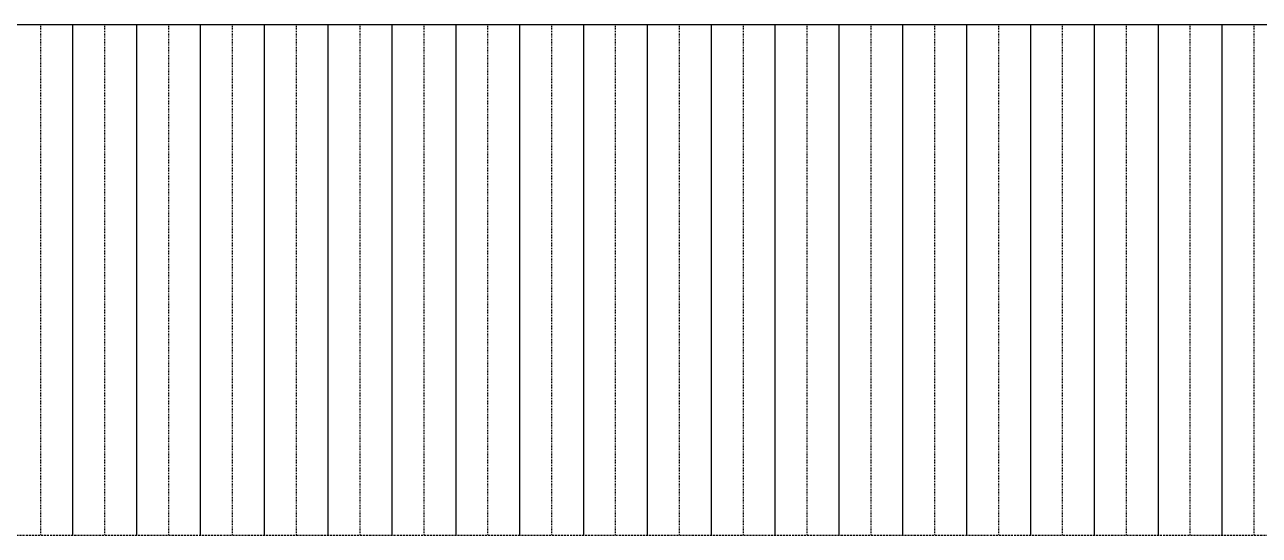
# Model space of a CAD drawing. Header units: millimetres. Extents: x 18078 to 182092, y 10648 to 75430.
# Drawn here: x 39942 to 41876, y 43481 to 44281 of the extents above; entities that cross this region are included whole.
import ezdxf

# ---------------------------------------------------------------- set-up
doc = ezdxf.new("R2010")
doc.units = ezdxf.units.MM
doc.linetypes.add('HIDDEN2', pattern=[4.7625, 3.175, -1.5875])
doc.linetypes.add('JIS_02_1.2', pattern=[2.5, 1.25, -1.25])
doc.layers.add('A-Anno-Scrn', color=8, linetype='Continuous', lineweight=25)

msp = doc.modelspace()

# ---------------------------------------------------------------- linework, layer by layer
msp.add_line((42767.3, 44281), (36967.3, 44281))
at = {"linetype": 'HIDDEN2'}
msp.add_line((36967.3, 43481, 300), (41967.3, 43481, 300), dxfattribs=at)
at = {"layer": 'A-Anno-Scrn', "color": 0, "linetype": 'JIS_02_1.2'}
for p, q in [((39967.3, 44281), (39967.3, 43481)), ((40067.3, 44281), (40067.3, 43481)), ((40167.3, 44281), (40167.3, 43481)), ((40267.3, 44281), (40267.3, 43481)), ((40367.3, 44281), (40367.3, 43481)), ((40467.3, 44281), (40467.3, 43481)), ((40567.3, 44281), (40567.3, 43481)), ((40667.3, 44281), (40667.3, 43481)), ((40767.3, 44281), (40767.3, 43481)), ((40867.3, 44281), (40867.3, 43481)), ((40967.3, 44281), (40967.3, 43481)), ((41067.3, 44281), (41067.3, 43481)), ((41167.3, 44281), (41167.3, 43481)), ((41267.3, 44281), (41267.3, 43481)), ((41367.3, 44281), (41367.3, 43481)), ((41467.3, 44281), (41467.3, 43481)), ((41567.3, 44281), (41567.3, 43481)), ((41667.3, 44281), (41667.3, 43481)), ((41767.3, 44281), (41767.3, 43481)), ((41867.3, 44281), (41867.3, 43481))]:
    msp.add_line(p, q, dxfattribs=at)
at = {"layer": 'A-Anno-Scrn', "color": 0}
for p, q in [((40017.3, 44281), (40017.3, 43481)), ((40117.3, 44281), (40117.3, 43481)), ((40217.3, 44281), (40217.3, 43481)), ((40317.3, 44281), (40317.3, 43481)), ((40417.3, 44281), (40417.3, 43481)), ((40517.3, 44281), (40517.3, 43481)), ((40617.3, 44281), (40617.3, 43481)), ((40717.3, 44281), (40717.3, 43481)), ((40817.3, 44281), (40817.3, 43481)), ((40817.3, 44281), (40817.3, 43481)), ((40917.3, 44281), (40917.3, 43481)), ((41017.3, 44281), (41017.3, 43481)), ((41117.3, 44281), (41117.3, 43481)), ((41217.3, 44281), (41217.3, 43481)), ((41317.3, 44281), (41317.3, 43481)), ((41417.3, 44281), (41417.3, 43481)), ((41517.3, 44281), (41517.3, 43481)), ((41617.3, 44281), (41617.3, 43481)), ((41717.3, 44281), (41717.3, 43481)), ((41817.3, 44281), (41817.3, 43481))]:
    msp.add_line(p, q, dxfattribs=at)

doc.saveas('drawing.dxf')
